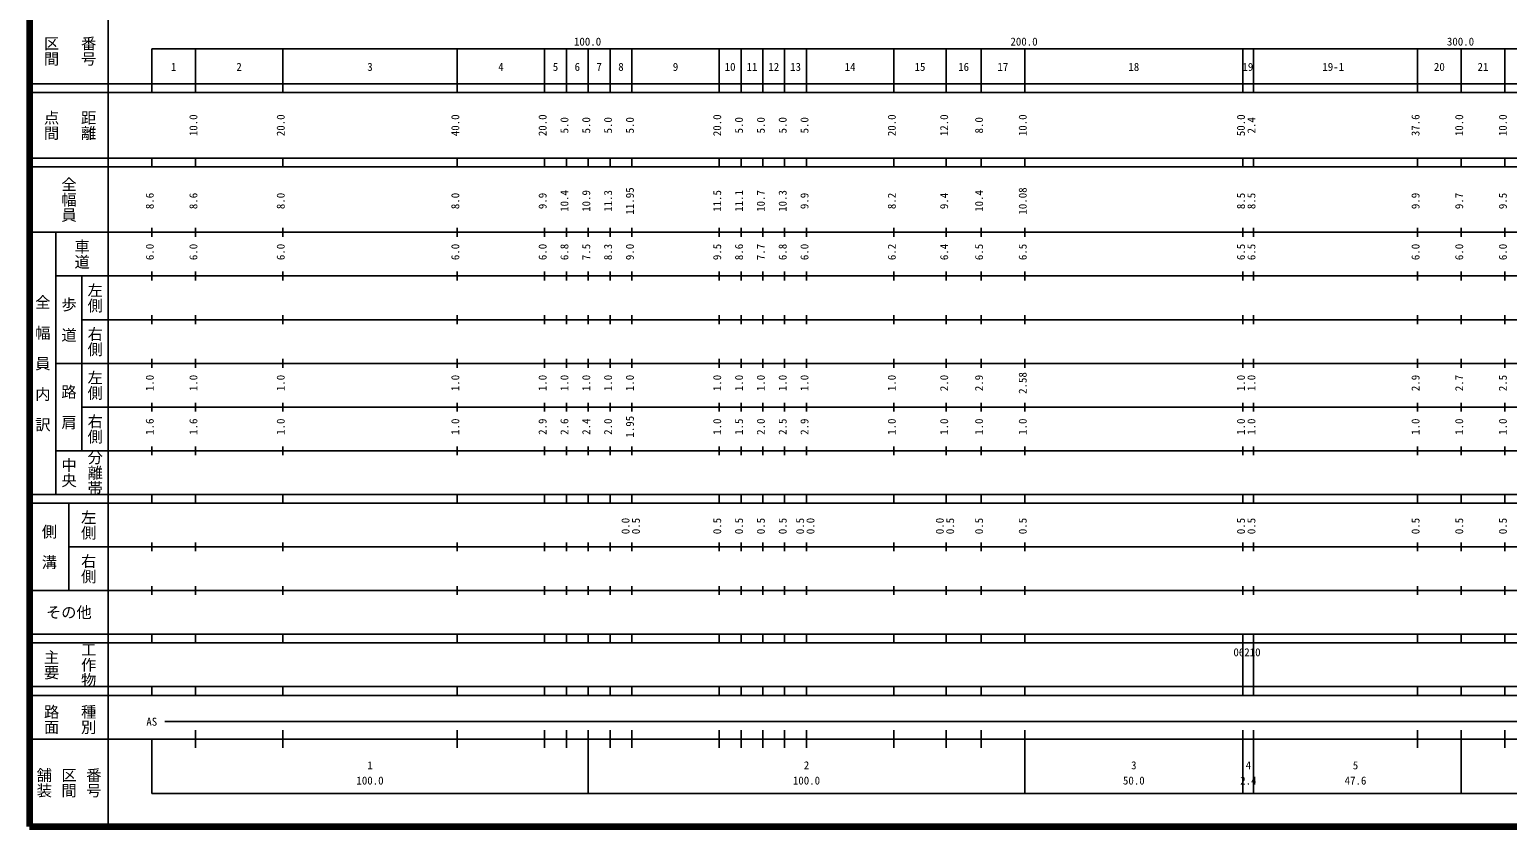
# Model space of a CAD drawing. Units: millimetres on the paper, enlarged 1000 times. Extents: x 40000 to 680000, y 20000 to 380000.
# Drawn here: x 40000 to 378598, y 20000 to 202409 of the extents above; entities that cross this region are included whole.
import ezdxf
from ezdxf.enums import TextEntityAlignment as Align

# ---------------------------------------------------------------- set-up
doc = ezdxf.new("R2010")
doc.units = ezdxf.units.MM
doc.header["$LTSCALE"] = 1000
doc.layers.add('M-TTL', color=2, linetype='Continuous', lineweight=140)
doc.layers.add('M-TTL-BAND', color=7, linetype='Continuous', lineweight=25)
doc.styles.add('@ＭＳ ゴシック', font='')
doc.styles.add('ＭＳ ゴシック', font='')
doc.styles.get('@ＭＳ ゴシック').set_extended_font_data('@MS Gothic')
doc.styles.get('ＭＳ ゴシック').set_extended_font_data('MS Gothic')

msp = doc.modelspace()

# ---------------------------------------------------------------- linework, layer by layer
at = {"layer": 'M-TTL'}
for p, q in [((40000, 380000), (40000, 20000)), ((40000, 20000), (680000, 20000))]:
    msp.add_line(p, q, dxfattribs=at)
at = {"layer": 'M-TTL-BAND'}
for p, q in [((58000, 370000), (58000, 20000)), ((68000, 198000), (579000, 198000)), ((68000, 198000), (68000, 188000)), ((78000, 188000), (78000, 198000)), ((98000, 188000), (98000, 198000)), ((138000, 188000), (138000, 198000)), ((158000, 188000), (158000, 198000)), ((163000, 188000), (163000, 198000)), ((168000, 188000), (168000, 198000)), ((173000, 188000), (173000, 198000)), ((178000, 188000), (178000, 198000)), ((198000, 188000), (198000, 198000)), ((203000, 188000), (203000, 198000)), ((208000, 188000), (208000, 198000)), ((213000, 188000), (213000, 198000)), ((218000, 188000), (218000, 198000)), ((238000, 188000), (238000, 198000)), ((250000, 188000), (250000, 198000)), ((258000, 188000), (258000, 198000)), ((268000, 188000), (268000, 198000)), ((318000, 188000), (318000, 198000)), ((320400, 188000), (320400, 198000)), ((358000, 188000), (358000, 198000)), ((368000, 188000), (368000, 198000)), ((378000, 188000), (378000, 198000)), ((40000, 190000), (579000, 190000)), ((40000, 188000), (579000, 188000)), ((40000, 173000), (579000, 173000)), ((68000, 171000), (68000, 173000)), ((78000, 171000), (78000, 173000)), ((98000, 171000), (98000, 173000)), ((138000, 171000), (138000, 173000)), ((158000, 171000), (158000, 173000)), ((163000, 171000), (163000, 173000)), ((168000, 171000), (168000, 173000)), ((173000, 171000), (173000, 173000)), ((178000, 171000), (178000, 173000)), ((198000, 171000), (198000, 173000)), ((203000, 171000), (203000, 173000)), ((208000, 171000), (208000, 173000)), ((213000, 171000), (213000, 173000)), ((218000, 171000), (218000, 173000)), ((238000, 171000), (238000, 173000)), ((250000, 171000), (250000, 173000)), ((258000, 171000), (258000, 173000)), ((268000, 171000), (268000, 173000)), ((318000, 171000), (318000, 173000)), ((320400, 171000), (320400, 173000)), ((358000, 171000), (358000, 173000)), ((368000, 171000), (368000, 173000)), ((378000, 171000), (378000, 173000)), ((40000, 171000), (579000, 171000)), ((40000, 156000), (579000, 156000)), ((46000, 96000), (46000, 156000)), ((68000, 155000), (68000, 157000)), ((78000, 155000), (78000, 157000)), ((98000, 155000), (98000, 157000)), ((138000, 155000), (138000, 157000)), ((158000, 155000), (158000, 157000)), ((163000, 155000), (163000, 157000)), ((168000, 155000), (168000, 157000)), ((173000, 155000), (173000, 157000)), ((178000, 155000), (178000, 157000)), ((198000, 155000), (198000, 157000)), ((203000, 155000), (203000, 157000)), ((208000, 155000), (208000, 157000)), ((213000, 155000), (213000, 157000)), ((218000, 155000), (218000, 157000)), ((238000, 155000), (238000, 157000)), ((250000, 155000), (250000, 157000)), ((258000, 155000), (258000, 157000)), ((268000, 155000), (268000, 157000)), ((318000, 155000), (318000, 157000)), ((320400, 155000), (320400, 157000)), ((358000, 155000), (358000, 157000)), ((368000, 155000), (368000, 157000)), ((378000, 155000), (378000, 157000)), ((46000, 146000), (579000, 146000)), ((52000, 146000), (52000, 106000)), ((68000, 145000), (68000, 147000)), ((78000, 145000), (78000, 147000)), ((98000, 145000), (98000, 147000)), ((138000, 145000), (138000, 147000)), ((158000, 145000), (158000, 147000)), ((163000, 145000), (163000, 147000)), ((168000, 145000), (168000, 147000)), ((173000, 145000), (173000, 147000)), ((178000, 145000), (178000, 147000)), ((198000, 145000), (198000, 147000)), ((203000, 145000), (203000, 147000)), ((208000, 145000), (208000, 147000)), ((213000, 145000), (213000, 147000)), ((218000, 145000), (218000, 147000)), ((238000, 145000), (238000, 147000)), ((250000, 145000), (250000, 147000)), ((258000, 145000), (258000, 147000)), ((268000, 145000), (268000, 147000)), ((318000, 145000), (318000, 147000)), ((320400, 145000), (320400, 147000)), ((358000, 145000), (358000, 147000)), ((368000, 145000), (368000, 147000)), ((378000, 145000), (378000, 147000)), ((52000, 136000), (579000, 136000)), ((68000, 135000), (68000, 137000)), ((78000, 135000), (78000, 137000)), ((98000, 135000), (98000, 137000)), ((138000, 135000), (138000, 137000)), ((158000, 135000), (158000, 137000)), ((163000, 135000), (163000, 137000)), ((168000, 135000), (168000, 137000)), ((173000, 135000), (173000, 137000)), ((178000, 135000), (178000, 137000)), ((198000, 135000), (198000, 137000)), ((203000, 135000), (203000, 137000)), ((208000, 135000), (208000, 137000)), ((213000, 135000), (213000, 137000)), ((218000, 135000), (218000, 137000)), ((238000, 135000), (238000, 137000)), ((250000, 135000), (250000, 137000)), ((258000, 135000), (258000, 137000)), ((268000, 135000), (268000, 137000)), ((318000, 135000), (318000, 137000)), ((320400, 135000), (320400, 137000)), ((358000, 135000), (358000, 137000)), ((368000, 135000), (368000, 137000)), ((378000, 135000), (378000, 137000)), ((46000, 126000), (579000, 126000)), ((68000, 125000), (68000, 127000)), ((78000, 125000), (78000, 127000)), ((98000, 125000), (98000, 127000)), ((138000, 125000), (138000, 127000)), ((158000, 125000), (158000, 127000)), ((163000, 125000), (163000, 127000)), ((168000, 125000), (168000, 127000)), ((173000, 125000), (173000, 127000)), ((178000, 125000), (178000, 127000)), ((198000, 125000), (198000, 127000)), ((203000, 125000), (203000, 127000)), ((208000, 125000), (208000, 127000)), ((213000, 125000), (213000, 127000)), ((218000, 125000), (218000, 127000)), ((238000, 125000), (238000, 127000)), ((250000, 125000), (250000, 127000)), ((258000, 125000), (258000, 127000)), ((268000, 125000), (268000, 127000)), ((318000, 125000), (318000, 127000)), ((320400, 125000), (320400, 127000)), ((358000, 125000), (358000, 127000)), ((368000, 125000), (368000, 127000)), ((378000, 125000), (378000, 127000)), ((52000, 116000), (579000, 116000)), ((68000, 115000), (68000, 117000)), ((78000, 115000), (78000, 117000)), ((98000, 115000), (98000, 117000)), ((138000, 115000), (138000, 117000)), ((158000, 115000), (158000, 117000)), ((163000, 115000), (163000, 117000)), ((168000, 115000), (168000, 117000)), ((173000, 115000), (173000, 117000)), ((178000, 115000), (178000, 117000)), ((198000, 115000), (198000, 117000)), ((203000, 115000), (203000, 117000)), ((208000, 115000), (208000, 117000)), ((213000, 115000), (213000, 117000)), ((218000, 115000), (218000, 117000)), ((238000, 115000), (238000, 117000)), ((250000, 115000), (250000, 117000)), ((258000, 115000), (258000, 117000)), ((268000, 115000), (268000, 117000)), ((318000, 115000), (318000, 117000)), ((320400, 115000), (320400, 117000)), ((358000, 115000), (358000, 117000)), ((368000, 115000), (368000, 117000)), ((378000, 115000), (378000, 117000)), ((46000, 106000), (579000, 106000)), ((68000, 105000), (68000, 107000)), ((78000, 105000), (78000, 107000)), ((98000, 105000), (98000, 107000)), ((138000, 105000), (138000, 107000)), ((158000, 105000), (158000, 107000)), ((163000, 105000), (163000, 107000)), ((168000, 105000), (168000, 107000)), ((173000, 105000), (173000, 107000)), ((178000, 105000), (178000, 107000)), ((198000, 105000), (198000, 107000)), ((203000, 105000), (203000, 107000)), ((208000, 105000), (208000, 107000)), ((213000, 105000), (213000, 107000)), ((218000, 105000), (218000, 107000)), ((238000, 105000), (238000, 107000)), ((250000, 105000), (250000, 107000)), ((258000, 105000), (258000, 107000)), ((268000, 105000), (268000, 107000)), ((318000, 105000), (318000, 107000)), ((320400, 105000), (320400, 107000)), ((358000, 105000), (358000, 107000)), ((368000, 105000), (368000, 107000)), ((378000, 105000), (378000, 107000)), ((40000, 96000), (579000, 96000)), ((68000, 94000), (68000, 96000)), ((78000, 94000), (78000, 96000)), ((98000, 94000), (98000, 96000)), ((138000, 94000), (138000, 96000)), ((158000, 94000), (158000, 96000)), ((163000, 94000), (163000, 96000)), ((168000, 94000), (168000, 96000)), ((173000, 94000), (173000, 96000)), ((178000, 94000), (178000, 96000)), ((198000, 94000), (198000, 96000)), ((203000, 94000), (203000, 96000)), ((208000, 94000), (208000, 96000)), ((213000, 94000), (213000, 96000)), ((218000, 94000), (218000, 96000)), ((238000, 94000), (238000, 96000)), ((250000, 94000), (250000, 96000)), ((258000, 94000), (258000, 96000)), ((268000, 94000), (268000, 96000)), ((318000, 94000), (318000, 96000)), ((320400, 94000), (320400, 96000)), ((358000, 94000), (358000, 96000)), ((368000, 94000), (368000, 96000)), ((378000, 94000), (378000, 96000)), ((40000, 94000), (579000, 94000)), ((49000, 94000), (49000, 74000)), ((68000, 83000), (68000, 85000)), ((78000, 83000), (78000, 85000)), ((98000, 83000), (98000, 85000)), ((138000, 83000), (138000, 85000)), ((158000, 83000), (158000, 85000)), ((163000, 83000), (163000, 85000)), ((168000, 83000), (168000, 85000)), ((173000, 83000), (173000, 85000)), ((178000, 83000), (178000, 85000)), ((198000, 83000), (198000, 85000)), ((203000, 83000), (203000, 85000)), ((208000, 83000), (208000, 85000)), ((213000, 83000), (213000, 85000)), ((218000, 83000), (218000, 85000)), ((238000, 83000), (238000, 85000)), ((250000, 83000), (250000, 85000)), ((258000, 83000), (258000, 85000)), ((268000, 83000), (268000, 85000)), ((318000, 83000), (318000, 85000)), ((320400, 83000), (320400, 85000)), ((358000, 83000), (358000, 85000)), ((368000, 83000), (368000, 85000)), ((378000, 83000), (378000, 85000)), ((49000, 84000), (579000, 84000)), ((68000, 73000), (68000, 75000)), ((78000, 73000), (78000, 75000)), ((98000, 73000), (98000, 75000)), ((138000, 73000), (138000, 75000)), ((158000, 73000), (158000, 75000)), ((163000, 73000), (163000, 75000)), ((168000, 73000), (168000, 75000)), ((173000, 73000), (173000, 75000)), ((178000, 73000), (178000, 75000)), ((198000, 73000), (198000, 75000)), ((203000, 73000), (203000, 75000)), ((208000, 73000), (208000, 75000)), ((213000, 73000), (213000, 75000)), ((218000, 73000), (218000, 75000)), ((238000, 73000), (238000, 75000)), ((250000, 73000), (250000, 75000)), ((258000, 73000), (258000, 75000)), ((268000, 73000), (268000, 75000)), ((318000, 73000), (318000, 75000)), ((320400, 73000), (320400, 75000)), ((358000, 73000), (358000, 75000)), ((368000, 73000), (368000, 75000)), ((378000, 73000), (378000, 75000)), ((40000, 74000), (579000, 74000)), ((40000, 64000), (579000, 64000)), ((40000, 62000), (579000, 62000)), ((68000, 62000), (68000, 64000)), ((78000, 62000), (78000, 64000)), ((98000, 62000), (98000, 64000)), ((138000, 62000), (138000, 64000)), ((158000, 62000), (158000, 64000)), ((163000, 62000), (163000, 64000)), ((168000, 62000), (168000, 64000)), ((173000, 62000), (173000, 64000)), ((178000, 62000), (178000, 64000)), ((198000, 62000), (198000, 64000)), ((203000, 62000), (203000, 64000)), ((208000, 62000), (208000, 64000)), ((213000, 62000), (213000, 64000)), ((218000, 62000), (218000, 64000)), ((238000, 62000), (238000, 64000)), ((250000, 62000), (250000, 64000)), ((258000, 62000), (258000, 64000)), ((268000, 62000), (268000, 64000)), ((318000, 62000), (318000, 64000)), ((318000, 52000), (318000, 62000)), ((320400, 62000), (320400, 64000)), ((320400, 52000), (320400, 62000)), ((358000, 62000), (358000, 64000)), ((368000, 62000), (368000, 64000)), ((378000, 62000), (378000, 64000)), ((40000, 52000), (579000, 52000)), ((68000, 50000), (68000, 52000)), ((78000, 50000), (78000, 52000)), ((98000, 50000), (98000, 52000)), ((138000, 50000), (138000, 52000)), ((158000, 50000), (158000, 52000)), ((163000, 50000), (163000, 52000)), ((168000, 50000), (168000, 52000)), ((173000, 50000), (173000, 52000)), ((178000, 50000), (178000, 52000)), ((198000, 50000), (198000, 52000)), ((203000, 50000), (203000, 52000)), ((208000, 50000), (208000, 52000)), ((213000, 50000), (213000, 52000)), ((218000, 50000), (218000, 52000)), ((238000, 50000), (238000, 52000)), ((250000, 50000), (250000, 52000)), ((258000, 50000), (258000, 52000)), ((268000, 50000), (268000, 52000)), ((318000, 50000), (318000, 52000)), ((320400, 50000), (320400, 52000)), ((358000, 50000), (358000, 52000)), ((368000, 50000), (368000, 52000)), ((378000, 50000), (378000, 52000)), ((40000, 50000), (579000, 50000)), ((71000, 44000), (555000, 44000)), ((78000, 38000), (78000, 42000)), ((98000, 38000), (98000, 42000)), ((138000, 38000), (138000, 42000)), ((158000, 38000), (158000, 42000)), ((163000, 38000), (163000, 42000)), ((168000, 27500), (168000, 42000)), ((173000, 38000), (173000, 42000)), ((178000, 38000), (178000, 42000)), ((198000, 38000), (198000, 42000)), ((203000, 38000), (203000, 42000)), ((208000, 38000), (208000, 42000)), ((213000, 38000), (213000, 42000)), ((218000, 38000), (218000, 42000)), ((238000, 38000), (238000, 42000)), ((250000, 38000), (250000, 42000)), ((258000, 38000), (258000, 42000)), ((268000, 27500), (268000, 42000)), ((318000, 27500), (318000, 42000)), ((320400, 27500), (320400, 42000)), ((358000, 38000), (358000, 42000)), ((368000, 27500), (368000, 42000)), ((378000, 38000), (378000, 42000)), ((40000, 40000), (579000, 40000)), ((68000, 40000), (68000, 27500)), ((68000, 27500), (579000, 27500))]:
    msp.add_line(p, q, dxfattribs=at)

# ---------------------------------------------------------------- texts
at = {"layer": 'M-TTL-BAND', "style": '@ＭＳ ゴシック'}
for s, p in [('区間', (45000, 197500)), ('番号', (53500, 197500)), ('点間', (45000, 180500)), ('距離', (53500, 180500)), ('全幅員', (49000, 163500)), ('車道', (52000, 151000)), ('左側', (55000, 141000)), ('全\u3000幅\u3000員\u3000内\u3000訳', (43000, 126000)), ('歩\u3000道', (49000, 136000)), ('右側', (55000, 131000)), ('左側', (55000, 121000)), ('路\u3000肩', (49000, 116000)), ('右側', (55000, 111000)), ('分離帯', (55000, 101000)), ('中央', (49000, 101000)), ('左側', (53500, 89000)), ('側\u3000溝', (44500, 84000)), ('右側', (53500, 79000)), ('工作物', (53500, 57000)), ('主要', (45000, 57000)), ('路面', (45000, 44500)), ('種別', (53500, 44500)), ('舗装', (43333, 30000)), ('区間', (49000, 30000)), ('番号', (54667, 30000))]:
    msp.add_text(s, height=2566, rotation=270, dxfattribs=at).set_placement(p, align=Align.MIDDLE_CENTER)
at = {"layer": 'M-TTL-BAND', "style": 'ＭＳ ゴシック'}
for s, p in [('100.0', (167844, 198195)), ('200.0', (267844, 198195)), ('300.0', (367844, 198195)), ('1', (73000, 192405)), ('2', (88000, 192405)), ('3', (118000, 192405)), ('4', (148000, 192405)), ('5', (160500, 192405)), ('6', (165500, 192405)), ('7', (170500, 192405)), ('8', (175500, 192405)), ('9', (188000, 192405)), ('10', (200500, 192405)), ('11', (205500, 192405)), ('12', (210500, 192405)), ('13', (215500, 192405)), ('14', (228000, 192405)), ('15', (244000, 192405)), ('16', (254000, 192405)), ('17', (263000, 192405)), ('18', (293000, 192405)), ('19', (319128, 192405)), ('19-1', (338681, 192405)), ('20', (363000, 192405)), ('21', (373000, 192405)), ('AS', (68000, 42500)), ('1', (118000, 32523)), ('2', (218000, 32523)), ('3', (292995, 32523)), ('4', (319244, 32523)), ('5', (343790, 32523)), ('100.0', (118000, 29033)), ('100.0', (218000, 29033)), ('50.0', (292995, 29033)), ('2.4', (319244, 29033)), ('47.6', (343790, 29033))]:
    msp.add_text(s, height=1833, dxfattribs=at).set_placement(p, align=Align.BOTTOM_CENTER)
for s, p in [('10.0', (79000, 180500)), ('20.0', (99000, 180500)), ('40.0', (139000, 180500)), ('20.0', (159000, 180500)), ('20.0', (199000, 180500)), ('20.0', (239000, 180500)), ('12.0', (251000, 180500)), ('10.0', (269000, 180500)), ('50.0', (319000, 180500)), ('37.6', (359000, 180500)), ('10.0', (369000, 180500)), ('10.0', (379000, 180500)), ('5.0', (164000, 180500)), ('5.0', (169000, 180500)), ('5.0', (174000, 180500)), ('5.0', (179000, 180500)), ('5.0', (204000, 180500)), ('5.0', (209000, 180500)), ('5.0', (214000, 180500)), ('5.0', (219000, 180500)), ('8.0', (259000, 180500)), ('2.4', (321400, 180500)), ('11.95', (179000, 163174)), ('10.08', (269000, 163174)), ('8.6', (69000, 163174)), ('8.6', (79000, 163174)), ('8.0', (99000, 163174)), ('8.0', (139000, 163174)), ('9.9', (159000, 163174)), ('10.4', (164000, 163174)), ('10.9', (169000, 163174)), ('11.3', (174000, 163174)), ('11.5', (199000, 163174)), ('11.1', (204000, 163174)), ('10.7', (209000, 163174)), ('10.3', (214000, 163174)), ('9.9', (219000, 163174)), ('8.2', (239000, 163174)), ('9.4', (251000, 163174)), ('10.4', (259000, 163174)), ('8.5', (319000, 163174)), ('8.5', (321400, 163174)), ('9.9', (359000, 163174)), ('9.7', (369000, 163174)), ('9.5', (379000, 163174)), ('6.0', (69000, 151500)), ('6.0', (79000, 151500)), ('6.0', (99000, 151500)), ('6.0', (139000, 151500)), ('6.0', (159000, 151500)), ('6.8', (164000, 151500)), ('7.5', (169000, 151500)), ('8.3', (174000, 151500)), ('9.0', (179000, 151500)), ('9.5', (199000, 151500)), ('8.6', (204000, 151500)), ('7.7', (209000, 151500)), ('6.8', (214000, 151500)), ('6.0', (219000, 151500)), ('6.2', (239000, 151500)), ('6.4', (251000, 151500)), ('6.5', (259000, 151500)), ('6.5', (269000, 151500)), ('6.5', (319000, 151500)), ('6.5', (321400, 151500)), ('6.0', (359000, 151500)), ('6.0', (369000, 151500)), ('6.0', (379000, 151500)), ('1.0', (69000, 121500)), ('1.0', (79000, 121500)), ('1.0', (99000, 121500)), ('1.0', (139000, 121500)), ('1.0', (159000, 121500)), ('1.0', (164000, 121500)), ('1.0', (169000, 121500)), ('1.0', (174000, 121500)), ('1.0', (179000, 121500)), ('1.0', (199000, 121500)), ('1.0', (204000, 121500)), ('1.0', (209000, 121500)), ('1.0', (214000, 121500)), ('1.0', (219000, 121500)), ('1.0', (239000, 121500)), ('2.0', (251000, 121500)), ('2.9', (259000, 121500)), ('2.58', (269000, 121500)), ('1.0', (319000, 121500)), ('1.0', (321400, 121500)), ('2.9', (359000, 121500)), ('2.7', (369000, 121500)), ('2.5', (379000, 121500)), ('1.6', (69000, 111500)), ('1.6', (79000, 111500)), ('1.0', (99000, 111500)), ('1.0', (139000, 111500)), ('2.9', (159000, 111500)), ('2.6', (164000, 111500)), ('2.4', (169000, 111500)), ('2.0', (174000, 111500)), ('1.95', (179000, 111500)), ('1.0', (199000, 111500)), ('1.5', (204000, 111500)), ('2.0', (209000, 111500)), ('2.5', (214000, 111500)), ('2.9', (219000, 111500)), ('1.0', (239000, 111500)), ('1.0', (251000, 111500)), ('1.0', (259000, 111500)), ('1.0', (269000, 111500)), ('1.0', (319000, 111500)), ('1.0', (321400, 111500)), ('1.0', (359000, 111500)), ('1.0', (369000, 111500)), ('1.0', (379000, 111500)), ('0.0', (178000, 88764)), ('0.5', (180370, 88764)), ('0.5', (199000, 88764)), ('0.5', (204000, 88764)), ('0.5', (209000, 88764)), ('0.5', (214000, 88764)), ('0.5', (218000, 88764)), ('0.0', (220370, 88764)), ('0.0', (250000, 88764)), ('0.5', (252370, 88764)), ('0.5', (259000, 88764)), ('0.5', (269000, 88764)), ('0.5', (319000, 88764)), ('0.5', (321400, 88764)), ('0.5', (359000, 88764)), ('0.5', (369000, 88764)), ('0.5', (379000, 88764))]:
    msp.add_text(s, height=1833, rotation=90, dxfattribs=at).set_placement(p, align=Align.BOTTOM_CENTER)
msp.add_text('その他', height=2566, dxfattribs=at).set_placement((49000, 69000), align=Align.MIDDLE_CENTER)
msp.add_text('06210', height=1833, dxfattribs=at).set_placement((315812, 58405), align=Align.BOTTOM_LEFT)

doc.saveas('drawing.dxf')
